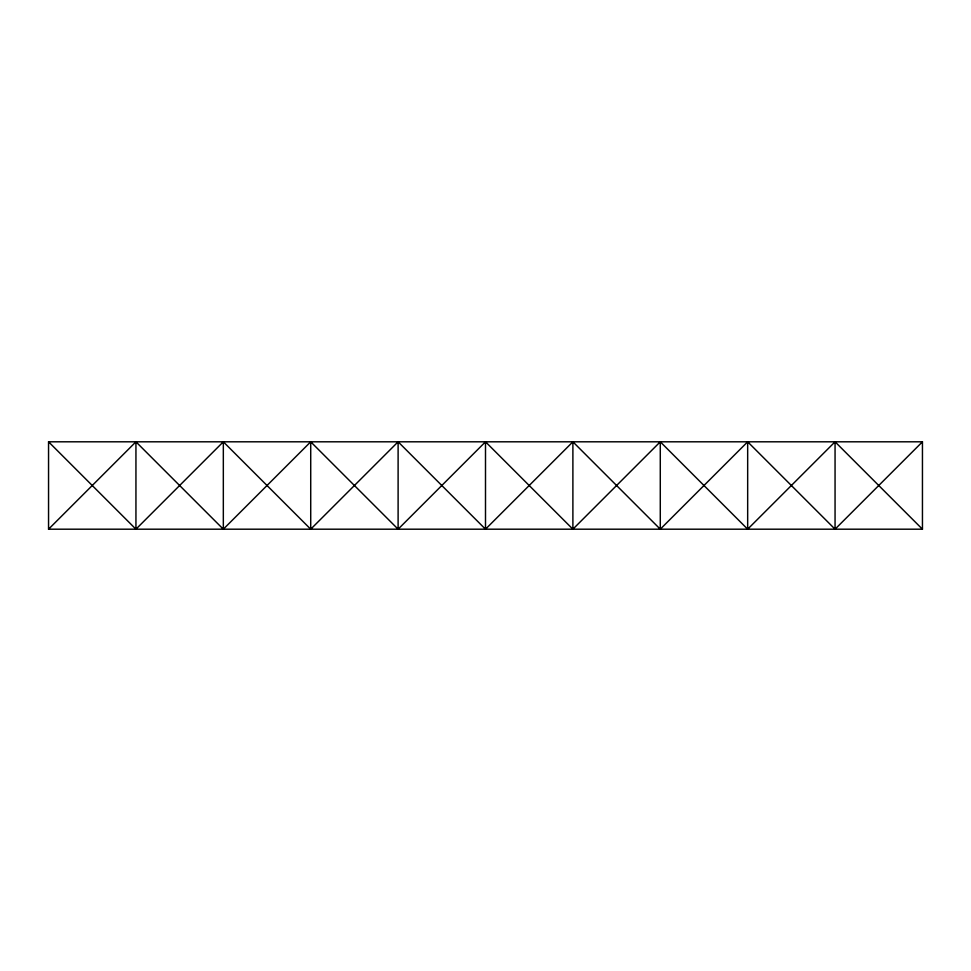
<?xml version="1.0" encoding="UTF-8"?>
<svg xmlns="http://www.w3.org/2000/svg" width="971" height="971" viewBox="0 0 971 971"><rect width="100%" height="100%" fill="white"/><g stroke="black" fill="none" stroke-linecap="round" stroke-linejoin="round"><path stroke-width="1.46" d="M48.55 529.195L135.94 441.805L223.33 529.195L310.72 441.805L398.11 529.195L485.5 441.805L572.89 529.195L660.28 441.805L747.67 529.195L835.06 441.805L922.45 529.195L922.45 441.805L48.55 441.805L48.55 529.195L922.45 529.195M48.55 441.805L135.94 529.195L223.33 441.805L310.72 529.195L398.11 441.805L485.5 529.195L572.89 441.805L660.28 529.195L747.67 441.805L835.06 529.195L922.45 441.805M835.06 441.805L835.06 529.195M747.67 441.805L747.67 529.195M660.28 441.805L660.28 529.195M572.89 441.805L572.89 529.195M485.5 441.805L485.5 529.195M398.11 441.805L398.11 529.195M310.72 441.805L310.72 529.195M223.33 441.805L223.33 529.195M135.94 441.805L135.94 529.195"/></g></svg>
